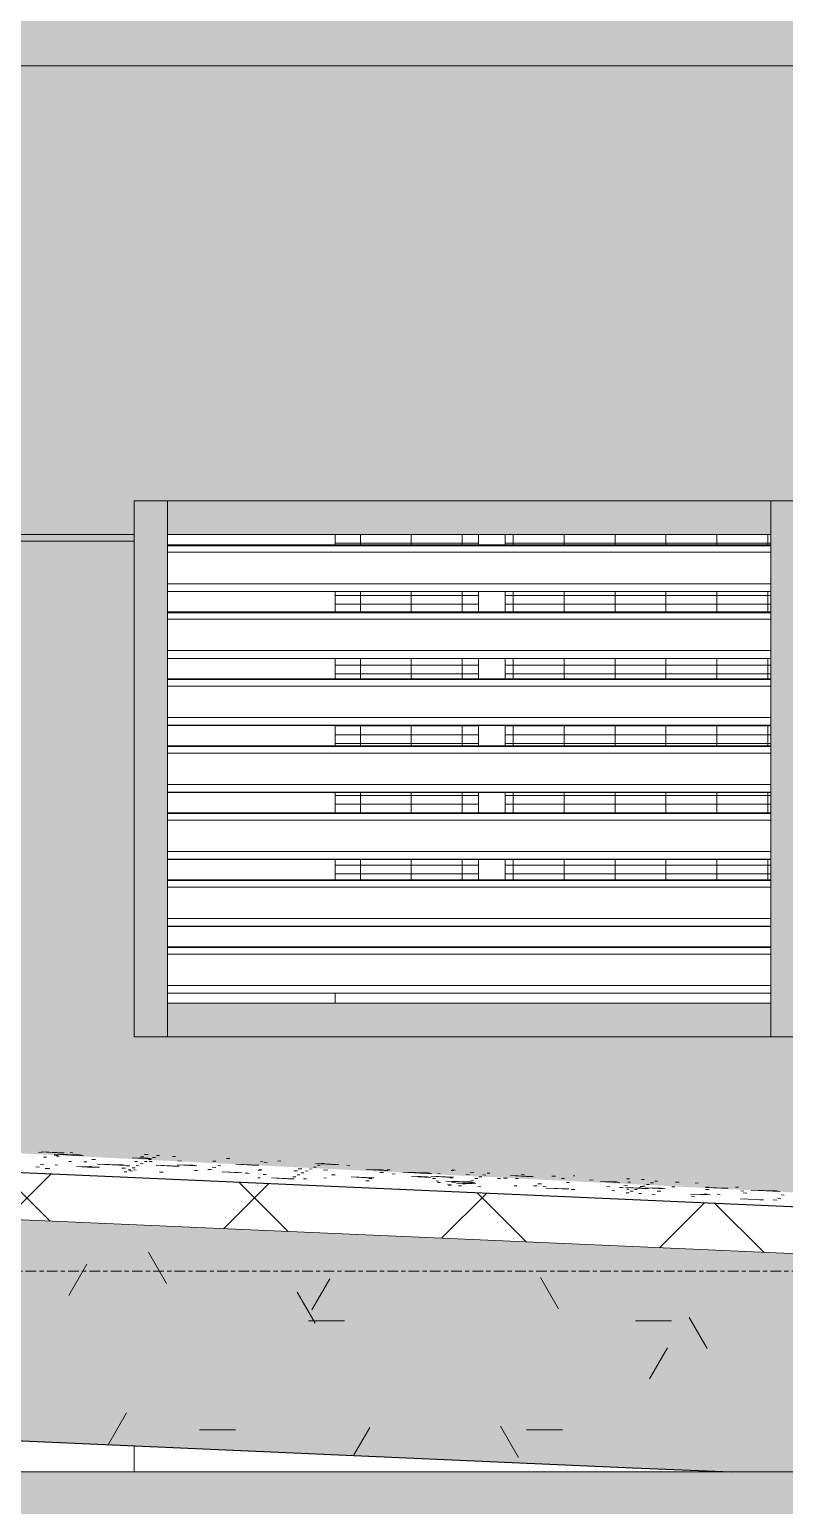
# Model space of a CAD drawing. Header units: millimetres. Extents: x -134153 to 99383, y -5233 to 35400.
# Drawn here: x 84303 to 85429, y 50 to 2254 of the extents above; entities that cross this region are included whole.
import ezdxf

# ---------------------------------------------------------------- set-up
doc = ezdxf.new("R2010")
doc.units = ezdxf.units.MM
doc.linetypes.add('Centre', pattern=[31.75, 6.35, -4.7625, 15.875, -4.7625])
for name, color, linetype, lineweight in [('0-2', 250, 'Continuous', 5), ('A-DETL-GENF-2', 9, 'Continuous', 9), ('A-DETL-THIN', 151, 'Continuous', 9), ('A-FLOR', 192, 'Continuous', 9), ('A-FLOR-3', 192, 'Continuous', 25), ('A-FLOR-HRAL', 11, 'Continuous', 9), ('A-FLOR-LEVL-2', 51, 'Centre', 9), ('A-FLOR-MCUT', 51, 'Continuous', 9), ('A-FLOR-PATT', 8, 'Continuous', 9), ('A-GLAZ-CWMG', 51, 'Continuous', 9), ('A-WALL', 113, 'Continuous', 9), ('A-WALL-PATT-2', 111, 'Continuous', 5), ('L-SITE-WALL-1', 7, 'Continuous', 9), ('S-COLS-1', 7, 'Continuous', 9)]:
    doc.layers.add(name, color=color, linetype=linetype, lineweight=lineweight)

# ---------------------------------------------------------------- blocks, each defined once
blk = doc.blocks.new('NCV_TKTC_KET CAU_rvt-2-TKCS_MẶT ĐỨNG HƯỚNG NAM')
at = {"layer": 'L-SITE-WALL-1'}
blk.add_line((122952.6, 139.2), (122952.6, 100), dxfattribs=at)
at = {"layer": 'S-COLS-1'}
blk.add_line((122952.6, 139.2), (122952.6, 100), dxfattribs=at)
blk = doc.blocks.new('FP_306-TKCS_MẶT ĐỨNG HƯỚNG NAM')
at = {"layer": 'A-FLOR-PATT'}
for p, q in [((122810.1, 577.4), (122814.6, 577.1)), ((122814.2, 578), (122848.3, 576.6)), ((122814.2, 578), (122838.4, 576.5)), ((122833.7, 574.5), (122871.7, 573.5)), ((122833.7, 574.5), (122877.1, 572.3)), ((122833.7, 573.1), (122839, 572.8)), ((122838.4, 576.5), (122848.3, 576.6)), ((122840.1, 576.5), (122845.4, 576.3)), ((122857.4, 576.9), (122861.4, 576.6)), ((122877.1, 572.3), (122871.7, 573.5)), ((122968.4, 574.2), (122973.7, 573.9)), ((122806.2, 555.5), (122811.5, 555.3)), ((122812.6, 559), (122817.9, 558.8)), ((122817.6, 570.3), (122822.2, 570)), ((122820.2, 553.2), (122825.7, 553.1)), ((122826.9, 552.9), (122825.7, 553.1)), ((122835, 558.6), (122838.9, 558.3)), ((122837, 571.7), (122841, 571.4)), ((122855.4, 563.8), (122859.3, 563.6)), ((122867, 556.2), (122901.1, 555)), ((122867, 556.2), (122891.2, 554.8)), ((122877.9, 563.3), (122882.4, 563.1)), ((122885.4, 556.3), (122889.9, 556.1)), ((122889.9, 566.8), (122895.2, 566.6)), ((122891.2, 554.8), (122901.1, 555)), ((122897.8, 559.7), (122935.8, 558.8)), ((122897.8, 559.7), (122941.1, 557.6)), ((122934.6, 553.8), (122939.9, 553.6)), ((122941.1, 557.6), (122935.8, 558.8)), ((122940.9, 557.2), (122946.2, 557)), ((122943.8, 551.3), (122948, 551.2)), ((122949.8, 569.3), (122973.3, 568.8)), ((122949.8, 569.3), (122978.9, 567.8)), ((122949.8, 554.4), (122954.1, 554.3)), ((122951.6, 551.1), (122955.6, 550.8)), ((122953.6, 563.8), (122957.6, 563.5)), ((122955.9, 557.5), (122960.2, 557.4)), ((122962, 560.6), (122966.2, 560.4)), ((122962.1, 570.8), (122967.4, 570.6)), ((122968.1, 563.7), (122972.3, 563.5)), ((122978.9, 567.8), (122973.3, 568.8)), ((122974.1, 566.7), (122978.4, 566.6)), ((122975, 563.9), (122979.5, 563.6)), ((122980.2, 569.8), (122984.5, 569.6)), ((122985.9, 558.2), (123020, 556.8)), ((122985.9, 558.2), (123010.1, 556.7)), ((122986.3, 572.8), (122990.6, 572.7)), ((123009.9, 571.3), (123014.4, 571)), ((123010.1, 556.7), (123020, 556.8)), ((123017.1, 558.5), (123040.6, 558)), ((123017.1, 558.5), (123046.2, 557.1)), ((123018.2, 564.6), (123023.6, 564.4)), ((123046.2, 557.1), (123040.6, 558)), ((123062.9, 551.9), (123068.2, 551.7)), ((123069.3, 555.2), (123074.6, 554.9)), ((123070.1, 564.4), (123074.6, 564.1)), ((123077.7, 557.6), (123082.2, 557.4)), ((123090.4, 568.3), (123095.7, 568.1)), ((123104.7, 559.7), (123138.9, 558.3)), ((123104.7, 559.7), (123129, 558.2)), ((123121.2, 558.9), (123125.1, 558.6)), ((123129, 558.2), (123138.9, 558.3)), ((123139.5, 551.5), (123143.5, 551.3)), ((123141.5, 563.7), (123145.5, 563.4)), ((123146.6, 562.2), (123151.9, 561.9)), ((123167.3, 564.5), (123171.8, 564.2)), ((123197.6, 552.9), (123202.9, 552.7)), ((123214.2, 552.5), (123218.4, 552.3)), ((123220.2, 555.3), (123224.5, 555.2)), ((123223.6, 560.8), (123257.7, 559.3)), ((123223.6, 560.8), (123247.8, 559.3)), ((123226.3, 558.2), (123230.6, 558)), ((123232.4, 561), (123236.6, 560.9)), ((123235.1, 551.2), (123239.6, 550.9)), ((123237.8, 551.2), (123241.7, 550.9)), ((123247.8, 559.3), (123257.7, 559.3)), ((123269.9, 558), (123274.4, 557.7)), ((123299.2, 551.6), (123322.7, 551)), ((123299.2, 551.6), (123328.3, 550.1)), ((123330.2, 551.3), (123334.7, 551.1)), ((123427.3, 551.1), (123431.8, 550.9)), ((122937.7, 548.2), (122941.9, 548.1)), ((122945.7, 549.6), (122950.2, 549.3)), ((122990.7, 547.8), (122996.1, 547.6)), ((123042.8, 550.3), (123047.3, 550)), ((123084.3, 548), (123107.8, 547.4)), ((123084.3, 548), (123113.4, 546.6)), ((123113.4, 546.6), (123107.8, 547.4)), ((123119.1, 546.7), (123123.1, 546.4)), ((123119.1, 546), (123124.4, 545.7)), ((123137.5, 539.3), (123140.9, 539.1)), ((123137.9, 550.9), (123142.4, 550.7)), ((123145.5, 544.3), (123150, 544.1)), ((123157.6, 539.2), (123191.7, 538)), ((123157.6, 539.2), (123181.8, 537.8)), ((123181.8, 537.8), (123191.7, 538)), ((123183.8, 538), (123188, 537.8)), ((123189.8, 540.9), (123194.1, 540.8)), ((123191.2, 549.7), (123196.5, 549.5)), ((123195.9, 543.8), (123200.2, 543.7)), ((123202, 546.7), (123206.2, 546.6)), ((123205.7, 537.8), (123210.2, 537.6)), ((123208.1, 549.6), (123212.3, 549.4)), ((123235.8, 539.3), (123239.7, 539)), ((123247.4, 543.8), (123252.7, 543.6)), ((123276.5, 540.8), (123310.6, 539.5)), ((123276.5, 540.8), (123300.7, 539.4)), ((123298.4, 534.9), (123303.7, 534.7)), ((123300.7, 539.4), (123310.6, 539.5)), ((123302.8, 538.2), (123307.4, 538)), ((123319.6, 547.4), (123324.9, 547.1)), ((123328.3, 550.1), (123322.7, 551)), ((123325.9, 550.4), (123331.2, 550.1)), ((123337.7, 545), (123342.2, 544.7)), ((123353.6, 547.6), (123391.5, 546.5)), ((123353.6, 547.6), (123396.9, 545.3)), ((123366.4, 541.4), (123390, 540.8)), ((123366.4, 541.4), (123395.6, 540)), ((123375.7, 541.5), (123381.1, 541.3)), ((123395.6, 540), (123390, 540.8)), ((123396.9, 545.3), (123391.5, 546.5)), ((123395.3, 541.9), (123429.5, 540.5)), ((123395.3, 541.9), (123419.5, 540.5)), ((123397.9, 538.5), (123402.5, 538.3)), ((123403.3, 534.6), (123407.2, 534.4)), ((123405.3, 546), (123409.2, 545.7)), ((123405.5, 532.3), (123410, 532.1)), ((123417.6, 534.2), (123455.6, 533.1)), ((123417.6, 534.2), (123460.9, 532)), ((123419.6, 540.5), (123429.5, 540.5)), ((123420.4, 529.8), (123425.7, 529.5)), ((123423.7, 539.1), (123427.6, 538.8)), ((123425.7, 550.4), (123429.6, 550.1)), ((123426.8, 532.7), (123432.1, 532.5)), ((123433.7, 531.5), (123457.2, 530.9)), ((123433.7, 531.5), (123462.8, 530.1)), ((123442.9, 530.2), (123447.1, 530.1)), ((123447.9, 544.7), (123453.2, 544.5)), ((123449, 532.9), (123453.2, 532.8)), ((123454.3, 547.6), (123459.6, 547.4)), ((123455, 535.6), (123459.3, 535.5)), ((123460.9, 532), (123455.6, 533.1)), ((123462.8, 530.1), (123457.2, 530.9)), ((123461.1, 538.3), (123465.4, 538.1)), ((123467.2, 541), (123471.5, 540.8)), ((123473.3, 543.6), (123477.5, 543.5)), ((123479.4, 546.3), (123483.6, 546.1)), ((123495.1, 538.5), (123499.6, 538.2)), ((123504.1, 538.9), (123509.4, 538.7)), ((123514.2, 542.6), (123548.3, 541.2)), ((123514.2, 542.6), (123538.4, 541.1)), ((123521.9, 538.4), (123525.9, 538.1)), ((123530, 544.8), (123534.5, 544.5)), ((123538.4, 541.1), (123548.3, 541.2)), ((123555.1, 530.3), (123560.4, 530.1)), ((123576.2, 541.8), (123581.5, 541.6)), ((123590.2, 538.3), (123594.7, 538.1)), ((123597.7, 532.4), (123602.3, 532.1)), ((123608.4, 542.4), (123610.4, 542.2)), ((123632.4, 536.1), (123637.7, 535.8)), ((123648.6, 534), (123672.1, 533.3)), ((123648.6, 534), (123677.7, 532.5)), ((123677.7, 532.5), (123672.1, 533.3)), ((123687.3, 537.8), (123691.9, 537.6)), ((123689.4, 533), (123693.4, 532.7)), ((123709.8, 537), (123713.8, 536.7)), ((123717.3, 529.5), (123721.6, 529.3)), ((123723.4, 531.9), (123727.7, 531.8)), ((123729.5, 534.4), (123733.8, 534.3)), ((123760.7, 533), (123766.1, 532.8)), ((123790, 531.6), (123794.5, 531.3)), ((123421.6, 527.7), (123425.6, 527.5)), ((123436.8, 527.5), (123441.1, 527.3)), ((123465.7, 526.1), (123470.2, 525.8)), ((123519.9, 527.3), (123523.8, 527.1)), ((123548.7, 527.5), (123554, 527.2)), ((123562.9, 526.2), (123567.4, 525.9)), ((123567.1, 523.9), (123601.2, 522.6)), ((123567.1, 523.9), (123591.3, 522.6)), ((123591.3, 522.6), (123601.2, 522.6)), ((123604.9, 521.9), (123610.2, 521.7)), ((123658, 526.2), (123662.5, 525.9)), ((123665.5, 520.4), (123670, 520.1)), ((123677.1, 524.9), (123682.4, 524.7)), ((123683.4, 527.7), (123688.7, 527.4)), ((123685.9, 524.7), (123720, 523.3)), ((123685.9, 524.7), (123710.1, 523.3)), ((123687, 517), (123691.2, 516.8)), ((123687.4, 522.4), (123691.4, 522.2)), ((123693, 519.5), (123697.3, 519.3)), ((123699.1, 522), (123703.4, 521.9)), ((123705.2, 524.5), (123709.4, 524.4)), ((123705.8, 516), (123709.7, 515.8)), ((123707.8, 526.5), (123711.7, 526.2)), ((123710.1, 523.3), (123720, 523.3)), ((123711.3, 527), (123715.5, 526.8)), ((123715.8, 524.4), (123739.3, 523.8)), ((123715.8, 524.4), (123744.9, 523)), ((123725.8, 514.4), (123730.3, 514.1)), ((123733.2, 519.4), (123738.6, 519.2)), ((123744.9, 523), (123739.3, 523.8)), ((123755.1, 525.8), (123759.6, 525.6)), ((123783.1, 515.1), (123806.6, 514.5)), ((123783.1, 515.1), (123812.2, 513.8)), ((123784.3, 511.3), (123789.6, 511.1)), ((123804, 515.3), (123808, 515)), ((123804.8, 525), (123838.9, 523.6)), ((123804.8, 525), (123829, 523.6)), ((123805.4, 522.1), (123810.7, 521.9)), ((123806.1, 525.5), (123810, 525.2)), ((123812.2, 513.8), (123806.6, 514.5)), ((123811.8, 524.8), (123817.1, 524.5)), ((123822.9, 514.2), (123827.4, 513.9)), ((123829, 523.6), (123838.9, 523.6)), ((123850.2, 525.4), (123854.7, 525.1)), ((123857.6, 507.7), (123891.8, 506.4)), ((123857.6, 507.7), (123863, 507.4)), ((123857.8, 519.8), (123862.3, 519.6)), ((123861.6, 516.7), (123866.9, 516.5)), ((123873.4, 521), (123911.4, 519.8)), ((123873.4, 521), (123916.7, 518.8)), ((123916.7, 518.8), (123911.4, 519.8)), ((123912.6, 508.8), (123917.9, 508.5)), ((123918, 513.9), (123922.5, 513.6)), ((123886.1, 506.3), (123891.8, 506.4)), ((123906.2, 506.2), (123911.5, 506))]:
    blk.add_line(p, q, dxfattribs=at)
blk = doc.blocks.new('NBS_CLDPhysicalSecuritySystems_MtlMeshPnlFncngSym_CLDModsecSecurusS3_InfillPanel - NBS_CLDPhysicalSecuritySystems_MtlMeshPnlFncngSym_CLDModsecSecurusS2_InfillPanel-2369440-TKCS_MẶT ĐỨNG HƯỚNG NAM')
at = {"layer": 'A-FLOR-HRAL'}
h = blk.add_hatch(dxfattribs=at)
h.set_pattern_fill('FP_41', color=256, style=0, pattern_type=2)
h.set_pattern_definition([(180, (123252.564, 850), (2e-15, 13), []), (90, (123252.564, 850), (76, -5e-15), [])])
h.paths.add_polyline_path([(127262.5, 971), (127501.6, 971), (127501.6, 2850), (127329.9, 2850), (127328.9, 2828.9), (127313.4, 2820.3), (127312.4, 2820), (127298.4, 2820), (127296.9, 2812.2), (127282.3, 2796.3), (127273.3, 2798), (127262.6, 2809), (127262.5, 1609.7), (127297.6, 1608.5), (127297.6, 1591.5), (127262.5, 1590.3), (127262.5, 1500), (127260.6, 1500), (127260.6, 1495.1), (127262.6, 1495.1), (127262.5, 992.2)])
h.paths.add_polyline_path([(123506.6, 984.3), (123902.6, 984.3), (123902.6, 1014.8), (123506.6, 1014.8), (123506.6, 992.2)])
h.paths.add_polyline_path([(123952.6, 984.3), (124466.6, 984.3), (124466.6, 1014.8), (123952.6, 1014.8), (123952.6, 992.2)])
h.paths.add_polyline_path([(123466.6, 984.3), (123466.6, 1014.8), (123252.6, 1014.8), (123252.6, 984.3), (123427.8, 984.3)])
h.paths.add_polyline_path([(124506.6, 984.3), (124877.6, 984.3), (124877.6, 1014.8), (124506.6, 1014.8), (124506.6, 992.2)])
h.paths.add_polyline_path([(124927.6, 984.3), (125466.6, 984.3), (125466.6, 1014.8), (124927.6, 1014.8), (124927.6, 992.2)])
h.paths.add_polyline_path([(126601, 984.3), (126802.6, 984.3), (126802.6, 1014.8), (126506.6, 1014.8), (126506.6, 984.3)])
h.paths.add_polyline_path([(126466.6, 984.3), (126466.6, 1014.8), (125902.6, 1014.8), (125902.6, 984.3), (126402.7, 984.3)])
h.paths.add_polyline_path([(125807.7, 984.3), (125852.6, 984.3), (125852.6, 1014.8), (125506.6, 1014.8), (125506.6, 984.3), (125609.4, 984.3)])
h.paths.add_polyline_path([(124927.6, 1084.3), (125466.6, 1084.3), (125466.6, 1114.8), (124927.6, 1114.8)])
h.paths.add_polyline_path([(125902.6, 1084.3), (126466.6, 1084.3), (126466.6, 1114.8), (125902.6, 1114.8)])
h.paths.add_polyline_path([(123427.8, 1084.3), (123466.6, 1084.3), (123466.6, 1114.8), (123252.6, 1114.8), (123252.6, 1084.3)])
h.paths.add_polyline_path([(123506.6, 1084.3), (123902.6, 1084.3), (123902.6, 1114.8), (123506.6, 1114.8)])
h.paths.add_polyline_path([(125506.6, 1084.3), (125852.6, 1084.3), (125852.6, 1114.8), (125506.6, 1114.8)])
h.paths.add_polyline_path([(124617.8, 1084.3), (124877.6, 1084.3), (124877.6, 1114.8), (124506.6, 1114.8), (124506.6, 1084.3)])
h.paths.add_polyline_path([(126802.6, 1084.3), (126802.6, 1114.8), (126506.6, 1114.8), (126506.6, 1084.3), (126601, 1084.3)])
h.paths.add_polyline_path([(124221.1, 1084.3), (124466.6, 1084.3), (124466.6, 1114.8), (123952.6, 1114.8), (123952.6, 1084.3)])
h.paths.add_polyline_path([(125466.6, 1184.3), (125466.6, 1214.8), (124927.6, 1214.8), (124927.6, 1184.3), (125411.1, 1184.3)])
h.paths.add_polyline_path([(123506.6, 1184.3), (123902.6, 1184.3), (123902.6, 1214.8), (123506.6, 1214.8)])
h.paths.add_polyline_path([(123427.8, 1184.3), (123466.6, 1184.3), (123466.6, 1214.8), (123252.6, 1214.8), (123252.6, 1184.3)])
h.paths.add_polyline_path([(125807.7, 1184.3), (125852.6, 1184.3), (125852.6, 1214.8), (125506.6, 1214.8), (125506.6, 1184.3)])
h.paths.add_polyline_path([(126601, 1184.3), (126802.6, 1184.3), (126802.6, 1214.8), (126506.6, 1214.8), (126506.6, 1184.3)])
h.paths.add_polyline_path([(124221.1, 1184.3), (124466.6, 1184.3), (124466.6, 1214.8), (123952.6, 1214.8), (123952.6, 1184.3)])
h.paths.add_polyline_path([(124506.6, 1184.3), (124877.6, 1184.3), (124877.6, 1214.8), (124506.6, 1214.8)])
h.paths.add_polyline_path([(125902.6, 1184.3), (126466.6, 1184.3), (126466.6, 1214.8), (125902.6, 1214.8)])
h.paths.add_polyline_path([(124466.6, 1284.3), (124466.6, 1314.8), (123952.6, 1314.8), (123952.6, 1284.3), (124221.1, 1284.3)])
h.paths.add_polyline_path([(125807.7, 1284.3), (125852.6, 1284.3), (125852.6, 1314.8), (125506.6, 1314.8), (125506.6, 1284.3)])
h.paths.add_polyline_path([(123252.6, 1284.3), (123466.6, 1284.3), (123466.6, 1314.8), (123252.6, 1314.8)])
h.paths.add_polyline_path([(126802.6, 1284.3), (126802.6, 1314.8), (126506.6, 1314.8), (126506.6, 1284.3), (126601, 1284.3)])
h.paths.add_polyline_path([(123506.6, 1284.3), (123902.6, 1284.3), (123902.6, 1314.8), (123506.6, 1314.8)])
h.paths.add_polyline_path([(124877.6, 1284.3), (124877.6, 1314.8), (124506.6, 1314.8), (124506.6, 1284.3), (124617.8, 1284.3)])
h.paths.add_polyline_path([(124927.6, 1284.3), (125466.6, 1284.3), (125466.6, 1314.8), (124927.6, 1314.8)])
h.paths.add_polyline_path([(126466.6, 1284.3), (126466.6, 1314.8), (125902.6, 1314.8), (125902.6, 1284.3), (126204.4, 1284.3)])
h.paths.add_polyline_path([(125902.6, 1384.3), (126466.6, 1384.3), (126466.6, 1414.8), (125902.6, 1414.8)])
h.paths.add_polyline_path([(123427.8, 1384.3), (123466.6, 1384.3), (123466.6, 1414.8), (123252.6, 1414.8), (123252.6, 1384.3)])
h.paths.add_polyline_path([(123506.6, 1384.3), (123902.6, 1384.3), (123902.6, 1414.8), (123506.6, 1414.8)])
h.paths.add_polyline_path([(126802.6, 1384.3), (126802.6, 1414.8), (126506.6, 1414.8), (126506.6, 1384.3), (126601, 1384.3)])
h.paths.add_polyline_path([(123952.6, 1384.3), (124466.6, 1384.3), (124466.6, 1414.8), (123952.6, 1414.8)])
h.paths.add_polyline_path([(124617.8, 1384.3), (124877.6, 1384.3), (124877.6, 1414.8), (124506.6, 1414.8), (124506.6, 1384.3)])
h.paths.add_polyline_path([(125506.6, 1384.3), (125852.6, 1384.3), (125852.6, 1414.8), (125506.6, 1414.8)])
h.paths.add_polyline_path([(125411.1, 1384.3), (125466.6, 1384.3), (125466.6, 1414.8), (124927.6, 1414.8), (124927.6, 1384.3), (125014.4, 1384.3)])
h.paths.add_polyline_path([(124877.6, 1484.3), (124877.6, 1500), (124506.6, 1500), (124506.6, 1484.3), (124617.8, 1484.3)])
h.paths.add_polyline_path([(125902.6, 1484.3), (126466.6, 1484.3), (126466.6, 1500), (125902.6, 1500)])
h.paths.add_polyline_path([(125852.6, 1484.3), (125852.6, 1500), (125506.6, 1500), (125506.6, 1484.3), (125807.7, 1484.3)])
h.paths.add_polyline_path([(124927.6, 1484.3), (125466.6, 1484.3), (125466.6, 1500), (124927.6, 1500)])
h.paths.add_polyline_path([(123252.6, 1484.3), (123466.6, 1484.3), (123466.6, 1500), (123252.6, 1500)])
h.paths.add_polyline_path([(123506.6, 1484.3), (123902.6, 1484.3), (123902.6, 1500), (123506.6, 1500)])
h.paths.add_polyline_path([(124221.1, 1484.3), (124466.6, 1484.3), (124466.6, 1500), (123952.6, 1500), (123952.6, 1484.3)])
h.paths.add_polyline_path([(126802.6, 1484.3), (126802.6, 1500), (126506.6, 1500), (126506.6, 1484.3), (126601, 1484.3)])
h.paths.add_polyline_path([(127287.6, 1582.5), (127287.6, 1590), (127297.6, 1590), (127297.6, 1582.5)])
h.paths.add_polyline_path([(127297.6, 1610), (127287.6, 1610), (127287.6, 1617.5), (127297.6, 1617.5)])
h.paths.add_polyline_path([(127265.4, 2820), (127266.8, 2820), (127263.9, 2830.5), (127263.9, 2820)])
for p, q in [((123252.6, 1500), (123252.6, 1484.3)), ((123466.6, 1500), (123466.6, 1484.3)), ((123506.6, 1484.3), (123506.6, 1500)), ((123252.6, 1415), (123252.6, 1384.3)), ((123466.6, 1415), (123466.6, 1384.3)), ((123506.6, 1384.3), (123506.6, 1415)), ((123252.6, 1315), (123252.6, 1284.3)), ((123466.6, 1315), (123466.6, 1284.3)), ((123506.6, 1284.3), (123506.6, 1315)), ((123252.6, 1215), (123252.6, 1184.3)), ((123466.6, 1215), (123466.6, 1184.3)), ((123506.6, 1184.3), (123506.6, 1215)), ((123252.6, 1115), (123252.6, 1084.3)), ((123466.6, 1115), (123466.6, 1084.3)), ((123506.6, 1084.3), (123506.6, 1115)), ((123252.6, 1015), (123252.6, 984.3)), ((123466.6, 1015), (123466.6, 984.3)), ((123506.6, 984.3), (123506.6, 1015))]:
    blk.add_line(p, q, dxfattribs=at)
blk = doc.blocks.new('Rectangular Mullion - 50 x 100mm-3089682-TKCS_MẶT ĐỨNG HƯỚNG NAM')
at = {"layer": 'A-GLAZ-CWMG'}
blk.add_hatch(color=256, dxfattribs=at).paths.add_polyline_path([(126601, 1500), (126802.6, 1500), (126802.6, 1550), (125902.6, 1550), (125902.6, 1500), (126204.4, 1500)])
for p, q in [((125902.6, 1500), (125902.6, 1550)), ((126802.6, 1550), (126802.6, 1500)), ((125902.6, 1500), (126802.6, 1500))]:
    blk.add_line(p, q, dxfattribs=at)
blk = doc.blocks.new('Rectangular Mullion - 50 x 100mm-3089684-TKCS_MẶT ĐỨNG HƯỚNG NAM')
at = {"layer": 'A-GLAZ-CWMG'}
blk.add_hatch(color=256, dxfattribs=at).paths.add_polyline_path([(123824.5, 750), (123902.6, 750), (123902.6, 800), (123002.6, 800), (123002.6, 750), (123626.2, 750)])
for p, q in [((123002.6, 750), (123002.6, 800)), ((123902.6, 800), (123002.6, 800)), ((123902.6, 800), (123902.6, 750))]:
    blk.add_line(p, q, dxfattribs=at)
blk = doc.blocks.new('Rectangular Mullion - 50 x 100mm-3089695-TKCS_MẶT ĐỨNG HƯỚNG NAM')
at = {"layer": 'A-GLAZ-CWMG'}
blk.add_hatch(color=256, dxfattribs=at).paths.add_polyline_path([(118802.564287, 1450), (118852.564287, 1450), (118852.564287, 1550), (118802.564287, 1550), (118802.564287, 1490)])
blk.add_line((118852.564287, 1450), (118852.564287, 1550), dxfattribs=at)
blk = doc.blocks.new('Rectangular Mullion - 50 x 100mm-3089669-TKCS_MẶT ĐỨNG HƯỚNG NAM')
at = {"layer": 'A-GLAZ-CWMG'}
blk.add_hatch(color=256, dxfattribs=at).paths.add_polyline_path([(118852.564287, 950), (118852.564287, 1050), (118802.564287, 1050), (118802.564287, 950)])
blk.add_line((118852.564287, 950), (118852.564287, 1050), dxfattribs=at)
blk = doc.blocks.new('Rectangular Mullion - 50 x 100mm-3089670-TKCS_MẶT ĐỨNG HƯỚNG NAM')
at = {"layer": 'A-GLAZ-CWMG'}
blk.add_hatch(color=256, dxfattribs=at).paths.add_polyline_path([(118852.564287, 1050), (118852.564287, 1150), (118802.564287, 1150), (118802.564287, 1050)])
blk.add_line((118852.564287, 1050), (118852.564287, 1150), dxfattribs=at)
blk = doc.blocks.new('Rectangular Mullion - MULLION LA SACH-3089686-TKCS_MẶT ĐỨNG HƯỚNG NAM')
at = {"layer": 'A-GLAZ-CWMG'}
for p, q in [((123002.6, 884.3), (123902.6, 884.3)), ((123002.6, 883.3), (123902.6, 883.3)), ((123002.6, 883.2), (123902.6, 883.2)), ((123002.6, 873.5), (123902.6, 873.5)), ((123002.6, 826.5), (123902.6, 826.5)), ((123002.6, 815), (123902.6, 815)), ((123002.6, 814.8), (123902.6, 814.8))]:
    blk.add_line(p, q, dxfattribs=at)
blk = doc.blocks.new('Rectangular Mullion - 50 x 100mm-3089657-TKCS_MẶT ĐỨNG HƯỚNG NAM')
at = {"layer": 'A-GLAZ-CWMG'}
blk.add_hatch(color=256, dxfattribs=at).paths.add_polyline_path([(119977.6, 950), (119977.6, 1050), (119927.6, 1050), (119927.6, 950)])
for p, q in [((119927.6, 1050), (119927.6, 950)), ((119977.6, 950), (119977.6, 1050))]:
    blk.add_line(p, q, dxfattribs=at)
blk = doc.blocks.new('Rectangular Mullion - 50 x 100mm-3089658-TKCS_MẶT ĐỨNG HƯỚNG NAM')
at = {"layer": 'A-GLAZ-CWMG'}
blk.add_hatch(color=256, dxfattribs=at).paths.add_polyline_path([(119977.6, 1050), (119977.6, 1150), (119927.6, 1150), (119927.6, 1050)])
for p, q in [((119927.6, 1150), (119927.6, 1050)), ((119977.6, 1050), (119977.6, 1150))]:
    blk.add_line(p, q, dxfattribs=at)
blk = doc.blocks.new('Rectangular Mullion - 50 x 100mm-3089687-TKCS_MẶT ĐỨNG HƯỚNG NAM')
at = {"layer": 'A-GLAZ-CWMG'}
blk.add_hatch(color=256, dxfattribs=at).paths.add_polyline_path([(119977.6, 1450), (119977.6, 1550), (119927.6, 1550), (119927.6, 1450)])
for p, q in [((119927.6, 1550), (119927.6, 1450)), ((119977.6, 1450), (119977.6, 1550))]:
    blk.add_line(p, q, dxfattribs=at)

msp = doc.modelspace()

# ---------------------------------------------------------------- hatches: boundary and pattern name
at = {"layer": 'A-DETL-GENF-2'}
h = msp.add_hatch(dxfattribs=at)
h.set_pattern_fill('FP_61', color=256, style=0, pattern_type=2)
h.set_pattern_definition([(0, (44078.9, 0), (774.192, 774.192), [774.192, -774.192]), (0, (44078.9, 290.3), (774.192, 774.192), [774.192, -774.192]), (0, (44078.9, 580.64), (774.192, 774.192), [774.192, -774.192]), (90, (44175.7, 677.4), (-774.192, 774.192), [774.192, -774.192]), (90, (44466, 677.4), (-774.192, 774.192), [774.192, -774.192]), (90, (44756.3, 677.4), (-774.192, 774.192), [774.192, -774.192])])
h.paths.add_polyline_path([(-8674.5, -1216.2), (92867, -1216.2), (92867, 100), (-8674.5, 100), (-8674.5, -664.1)])
at = {"layer": 'A-FLOR-PATT'}
h = msp.add_hatch(dxfattribs=at)
h.set_pattern_fill('FP_33', color=256, style=0, pattern_type=2)
h.set_pattern_definition([(45, (44078.9, 0), (-169.7056, 169.7056), []), (135, (44078.9, 0), (-169.7056, -169.7056), [])])
h.paths.add_polyline_path([(88758.9, 280.1), (88758.9, 350), (80758.9, 702), (80758.9, 632.1), (88503.9, 291.3)])
h = msp.add_hatch(dxfattribs=at)
h.set_pattern_fill('FP_34', color=256, style=0, pattern_type=2)
h.set_pattern_definition([(0, (44078.91, 0), (650.24, 162.56), [53.645, -434.035, 53.645, -434.035, -2600.96]), (0, (44078.91, 0), (650.24, 162.56), [-975.36, 53.645, -921.715, 53.645, -434.035, -1137.92]), (0, (44078.91, 0), (650.24, 162.56), [-2438.4, 53.645, -271.475, 53.645, -759.155]), (120, (44322.75, 81.28), (-465.9011, 481.84436), [53.645, -434.035, 53.645, -3034.995]), (120, (44322.75, 81.28), (-465.9011, 481.84436), [-541.325, -434.035, 53.645, -921.715, -1625.6]), (120, (44322.75, 81.28), (-465.9011, 481.84436), [-1950.72, 53.645, -434.035, 53.645, -1084.275]), (120, (44322.75, 81.28), (-465.9011, 481.84436), [-2492.045, -271.475, 53.645, -759.155]), (240, (44404.03, 406.4), (-184.3389, -644.40436), [53.645, -434.035, 53.645, -3034.995]), (240, (44404.03, 406.4), (-184.3389, -644.40436), [-541.325, -434.035, 53.645, -921.715, -1625.6]), (240, (44404.03, 406.4), (-184.3389, -644.40436), [-1950.72, 53.645, -434.035, 53.645, -1084.275]), (240, (44404.03, 406.4), (-184.3389, -644.40436), [-2492.045, -271.475, 53.645, -759.155])])
h.paths.add_polyline_path([(88758.9, 100), (88758.9, 280.1), (80758.9, 632.1), (80758.9, 302), (85349.7, 100), (88503.9, 100)])
h = msp.add_hatch(dxfattribs=at)
h.set_pattern_fill('FP_35', color=256, style=0, pattern_type=2)
h.set_pattern_definition([(50, (44078.9, 0), (291.4942, -25.5022), [30.48, -335.28]), (355, (44078.9, 0), (-56.3889, 305.6909), [24.384, -268.224]), (100.451, (44103.2, -2.12), (235.108, 280.1865), [25.904, -284.944]), (46.184, (44078.9, 81.28), (433.727, -67.2684), [45.72, -502.92]), (96.636, (44115.05, 75.67), (379.844, 395.8845), [38.856, -427.416]), (351.184, (44078.9, 81.3), (379.848, 395.881), [36.576, -402.336]), (21, (44119.55, 60.96), (242.5828, -163.6239), [30.48, -335.28]), (326, (44119.55, 60.96), (98.883, 294.7011), [24.384, -268.224]), (71.451, (44139.77, 47.33), (341.4672, 131.074), [25.904, -284.944]), (37.5, (44078.91, 0), (4.94191, 135.28833), [5.364, -259.608, 5.364, -266.924, -269.24]), (37.5, (44078.91, 0), (4.94191, 135.28833), [-537.261, 5.364, -263.876]), (7.5, (44078.91, 0), (106.9117, 160.28908), [5.364, -149.88, 5.364, -253.512, -102.616]), (7.5, (44078.91, 0), (106.9117, 160.28908), [-414.122, 5.364, -97.252]), (327.5, (43988.28, 0), (216.9455, -9.16625), [5.364, -96.236, 5.364, -311.628, -420.624]), (327.5, (43988.28, 0), (216.9455, -9.16625), [-418.592, 5.364, -415.26]), (317.5, (43947.64, 0), (237.0069, 40.6827), [5.364, -126.716, 5.364, -205.151, -298.704]), (317.5, (43947.64, 0), (237.0069, 40.6827), [-342.595, 5.364, -293.34])])
h.paths.add_polyline_path([(88758.9, 100), (88758.9, 280.1), (80758.9, 632.1), (80758.9, 302), (85349.7, 100), (88503.9, 100)])
at = {"layer": 'A-WALL-PATT-2'}
h = msp.add_hatch(color=256, dxfattribs=at)
h.paths.add_polyline_path([(77608.9, 2200), (77958.9, 2200), (77958.9, 3290), (77608.9, 3290), (77608.9, 3200.6)])
h.paths.add_polyline_path([(80174.4, 2200), (88768.9, 2200), (88768.9, 3290), (79748.9, 3290), (79748.9, 2200)])
h.paths.add_polyline_path([(77608.9, 3300), (77958.9, 3300), (77958.9, 4690), (77608.9, 4690), (77608.9, 4304.9)])
h.paths.add_polyline_path([(86520.7, 3300), (88768.9, 3300), (88768.9, 4690), (79748.9, 4690), (79748.9, 3300), (80174.4, 3300)])
h.paths.add_polyline_path([(86520.7, 4700), (88768.9, 4700), (88768.9, 5550), (88758.9, 5550), (88758.9, 5600), (77608.9, 5600), (77608.9, 4700), (80174.4, 4700)])
h = msp.add_hatch(color=256, dxfattribs=at)
h.paths.add_polyline_path([(77608.9, 400), (77608.9, 500), (77598.9, 500), (77598.9, 400)])
h.paths.add_polyline_path([(88758.9, 400), (88768.8, 400), (88768.8, 600), (88758.8, 600), (88758.8, 610), (88768.8, 610), (88768.8, 1490), (88358.9, 1490), (88358.9, 750), (84458.9, 750), (84458.9, 1490), (83758.9, 1490), (83758.9, 950), (80308.9, 950), (80308.9, 1490), (79808.9, 1490), (79808.9, 600), (80758.9, 600), (80758.9, 754.2), (81272.7, 728.3), (87769, 400), (88503.9, 400)])
h.paths.add_polyline_path([(77608.9, 600), (77958.9, 600), (77958.9, 1490), (77598.9, 1490), (77598.9, 900), (77608.9, 900), (77608.9, 830)])
h.paths.add_polyline_path([(80308.9, 1500), (80308.9, 1550), (83758.9, 1550), (83758.9, 1500), (84458.9, 1500), (84458.9, 1550), (88358.9, 1550), (88358.9, 1500), (88768.8, 1500), (88768.8, 2200), (79808.9, 2200), (79808.9, 1500), (80174.4, 1500)])
h.paths.add_polyline_path([(77958.9, 1500), (77958.9, 2200), (77598.9, 2200), (77598.9, 1500)])
msp.add_hatch(color=256, dxfattribs=at).paths.add_polyline_path([(83758.9, 1490), (84458.9, 1490), (84458.9, 1500), (83758.9, 1500)])

# ---------------------------------------------------------------- linework, layer by layer
at = {"layer": 'A-DETL-THIN'}
msp.add_line((92867, 100), (-8674.5, 100), dxfattribs=at)
at = {"layer": 'A-FLOR-3', "flags": 128}
for points in [[(88758.9, 350), (87870, 389.1), (86981.1, 428.2), (86092.2, 467.3), (85203.3, 506.4), (84314.4, 545.6), (83425.5, 584.7), (82536.6, 623.8), (81647.7, 662.9), (80758.9, 702)], [(80758.9, 302), (81647.7, 262.9), (82536.6, 223.8), (83425.5, 184.7), (84314.4, 145.6), (85203.3, 106.4), (85349.7, 100)]]:
    msp.add_lwpolyline(points, dxfattribs=at)
at = {"layer": 'A-FLOR-LEVL-2'}
for p, q in [((-12769.4, 2200), (95658.9, 2200)), ((95658.9, 400), (-12769.4, 400))]:
    msp.add_line(p, q, dxfattribs=at)
at = {"layer": 'A-FLOR-MCUT', "flags": 128}
msp.add_lwpolyline([(88758.9, 280.1), (87870, 319.2), (86981.1, 358.3), (86092.2, 397.4), (85203.3, 436.5), (84314.4, 475.6), (83425.5, 514.7), (82536.6, 553.8), (81647.7, 593), (80758.9, 632.1)], dxfattribs=at)
at = {"layer": 'A-WALL'}
for p, q in [((79658.8, 2200), (88768.9, 2200)), ((84458.9, 750), (84458.9, 1550)), ((84458.9, 1550), (88358.9, 1550)), ((83758.9, 1500), (84458.9, 1500)), ((84458.9, 1490), (83758.9, 1490)), ((84758.9, 815), (84758.9, 800)), ((88358.9, 750), (84458.9, 750))]:
    msp.add_line(p, q, dxfattribs=at)

# ---------------------------------------------------------------- block references
at = {"layer": '0-2'}
msp.add_blockref('NCV_TKTC_KET CAU_rvt-2-TKCS_MẶT ĐỨNG HƯỚNG NAM', (-38493.7, 0), dxfattribs=at)
at = {"layer": 'A-FLOR'}
msp.add_blockref('FP_306-TKCS_MẶT ĐỨNG HƯỚNG NAM', (-38493.7, 0), dxfattribs=at)
at = {"layer": 'A-FLOR-HRAL'}
msp.add_blockref('NBS_CLDPhysicalSecuritySystems_MtlMeshPnlFncngSym_CLDModsecSecurusS3_InfillPanel - NBS_CLDPhysicalSecuritySystems_MtlMeshPnlFncngSym_CLDModsecSecurusS2_InfillPanel-2369440-TKCS_MẶT ĐỨNG HƯỚNG NAM', (-38493.7, 0), dxfattribs=at)
at = {"layer": 'A-GLAZ-CWMG'}
for name, p in [('Rectangular Mullion - 50 x 100mm-3089695-TKCS_MẶT ĐỨNG HƯỚNG NAM', (-34343.7, 0)), ('Rectangular Mullion - 50 x 100mm-3089682-TKCS_MẶT ĐỨNG HƯỚNG NAM', (-41393.7, 0)), ('Rectangular Mullion - 50 x 100mm-3089687-TKCS_MẶT ĐỨNG HƯỚNG NAM', (-34518.7, 0)), ('Rectangular Mullion - MULLION LA SACH-3089686-TKCS_MẶT ĐỨNG HƯỚNG NAM', (-38493.7, 600)), ('Rectangular Mullion - 50 x 100mm-3089670-TKCS_MẶT ĐỨNG HƯỚNG NAM', (-34343.7, 300)), ('Rectangular Mullion - 50 x 100mm-3089658-TKCS_MẶT ĐỨNG HƯỚNG NAM', (-34518.7, 300)), ('Rectangular Mullion - MULLION LA SACH-3089686-TKCS_MẶT ĐỨNG HƯỚNG NAM', (-38493.7, 500)), ('Rectangular Mullion - 50 x 100mm-3089670-TKCS_MẶT ĐỨNG HƯỚNG NAM', (-34343.7, 200)), ('Rectangular Mullion - 50 x 100mm-3089658-TKCS_MẶT ĐỨNG HƯỚNG NAM', (-34518.7, 200)), ('Rectangular Mullion - MULLION LA SACH-3089686-TKCS_MẶT ĐỨNG HƯỚNG NAM', (-38493.7, 400)), ('Rectangular Mullion - 50 x 100mm-3089670-TKCS_MẶT ĐỨNG HƯỚNG NAM', (-34343.7, 100)), ('Rectangular Mullion - 50 x 100mm-3089658-TKCS_MẶT ĐỨNG HƯỚNG NAM', (-34518.7, 100)), ('Rectangular Mullion - MULLION LA SACH-3089686-TKCS_MẶT ĐỨNG HƯỚNG NAM', (-38493.7, 300)), ('Rectangular Mullion - 50 x 100mm-3089670-TKCS_MẶT ĐỨNG HƯỚNG NAM', (-34343.7, 0)), ('Rectangular Mullion - 50 x 100mm-3089658-TKCS_MẶT ĐỨNG HƯỚNG NAM', (-34518.7, 0)), ('Rectangular Mullion - MULLION LA SACH-3089686-TKCS_MẶT ĐỨNG HƯỚNG NAM', (-38493.7, 200)), ('Rectangular Mullion - 50 x 100mm-3089670-TKCS_MẶT ĐỨNG HƯỚNG NAM', (-34343.7, -100)), ('Rectangular Mullion - 50 x 100mm-3089658-TKCS_MẶT ĐỨNG HƯỚNG NAM', (-34518.7, -100)), ('Rectangular Mullion - MULLION LA SACH-3089686-TKCS_MẶT ĐỨNG HƯỚNG NAM', (-38493.7, 100)), ('Rectangular Mullion - 50 x 100mm-3089670-TKCS_MẶT ĐỨNG HƯỚNG NAM', (-34343.7, -200)), ('Rectangular Mullion - 50 x 100mm-3089658-TKCS_MẶT ĐỨNG HƯỚNG NAM', (-34518.7, -200)), ('Rectangular Mullion - MULLION LA SACH-3089686-TKCS_MẶT ĐỨNG HƯỚNG NAM', (-38493.7, 0)), ('Rectangular Mullion - 50 x 100mm-3089669-TKCS_MẶT ĐỨNG HƯỚNG NAM', (-34343.7, -200)), ('Rectangular Mullion - 50 x 100mm-3089657-TKCS_MẶT ĐỨNG HƯỚNG NAM', (-34518.7, -200)), ('Rectangular Mullion - 50 x 100mm-3089684-TKCS_MẶT ĐỨNG HƯỚNG NAM', (-38493.7, 0))]:
    msp.add_blockref(name, p, dxfattribs=at)

doc.saveas('drawing.dxf')
